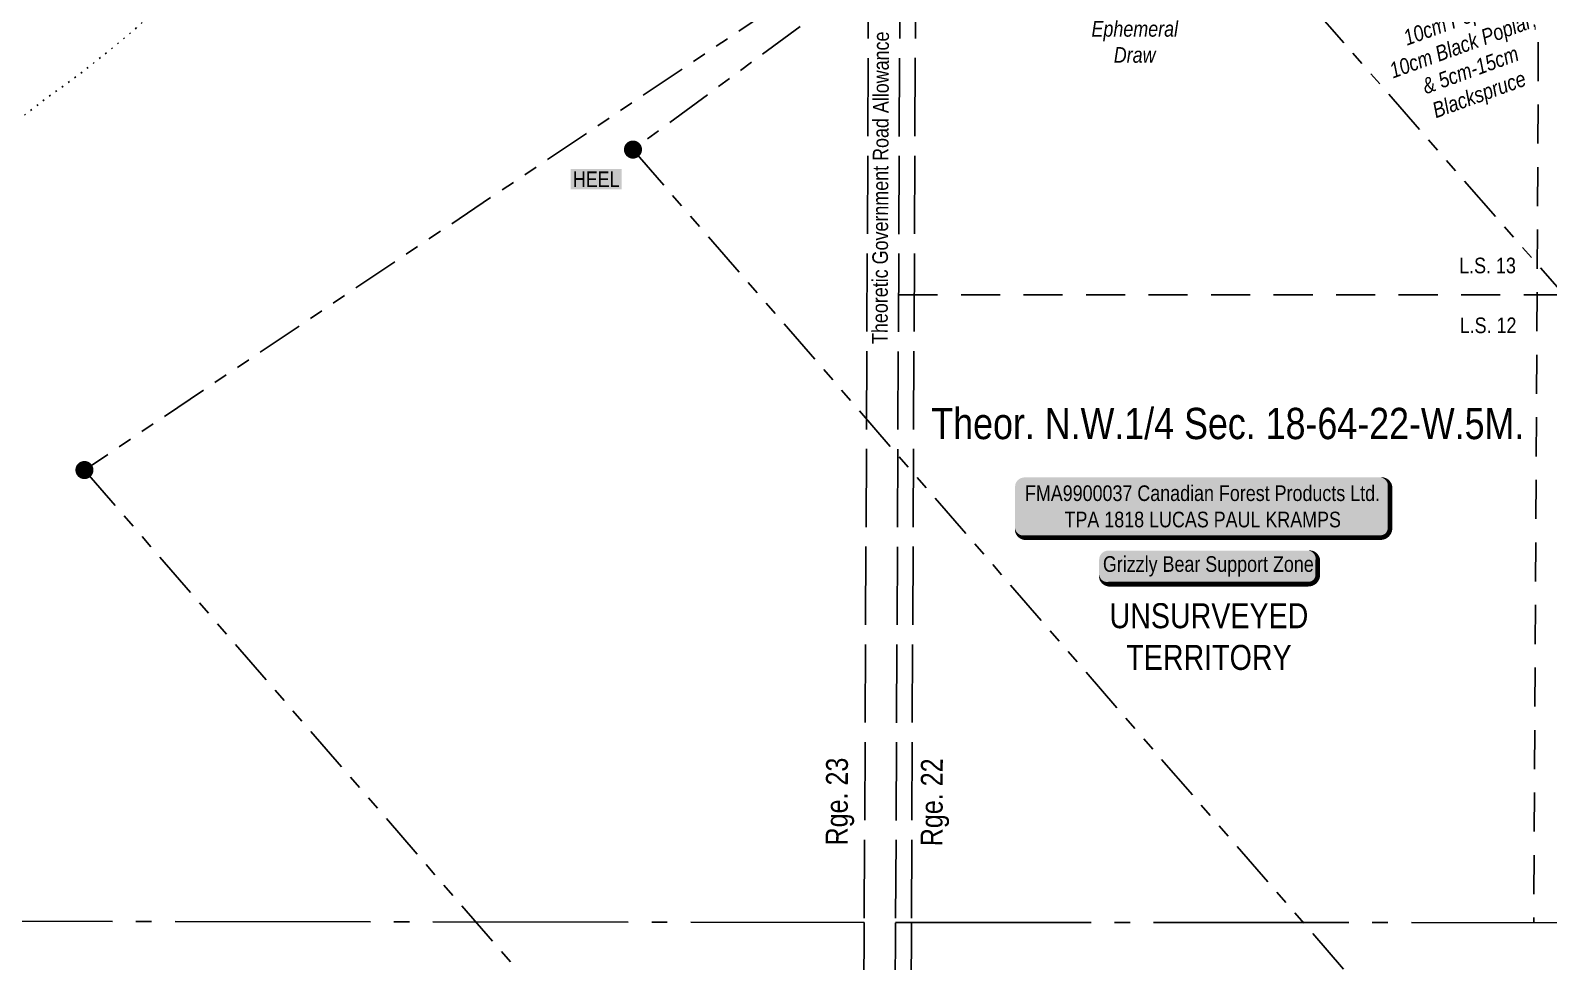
# Model space of a CAD drawing. Extents: x 476470 to 482026, y 6039448 to 6045135.
# Drawn here: x 478183 to 479155, y 6043404 to 6043999 of the extents above; entities that cross this region are included whole.
import ezdxf
from ezdxf.enums import TextEntityAlignment as Align

# ---------------------------------------------------------------- set-up
doc = ezdxf.new("R2010")
doc.units = 0
doc.header["$LTSCALE"] = 5
for name, pattern in [('foc-DOT', [1, 0.2, -0.8]), ('foc-DRILLPATH', [14.75, 6, -1.75, 1.75, -1.75, 1.75, -1.75]), ('foc-LSD', [8, 5, -3]), ('foc-QUARTERLINE', [33, 25, -3, 2, -3]), ('foc-UNSURVEYED', [12.5, 10, -2.5])]:
    doc.linetypes.add(name, pattern=pattern)
for name, color, linetype in [('AS-DRILL', 8, 'foc-DOT'), ('AS-WILDLIFE-BLOCK', 131, 'Continuous'), ('C-SYMBOL', 7, 'Continuous'), ('D-TXT', 6, 'Continuous'), ('L-MON', 1, 'Continuous'), ('L-QSEC', 8, 'foc-QUARTERLINE'), ('L-ROAD-T', 7, 'Continuous'), ('L-SECLBL', 7, 'Continuous'), ('L-SECTION-LSD', 7, 'foc-LSD'), ('L-UNS-T', 3, 'Continuous'), ('L-USEC', 7, 'foc-UNSURVEYED'), ('P-PDRILLPATH', 12, 'foc-DRILLPATH'), ('T-BUSH-T', 110, 'Continuous'), ('T-WATER-T', 170, 'Continuous')]:
    doc.layers.add(name, color=color, linetype=linetype)
doc.styles.add('100L', font='ARIALN.TTF', dxfattribs={"height": 11})
doc.styles.add('175L', font='ARIALN.TTF', dxfattribs={"height": 20})
doc.styles.add('80', font='ARIALN.TTF', dxfattribs={"height": 10})
doc.styles.add('80L', font='ARIALN.TTF', dxfattribs={"height": 10})
doc.styles.add('80LS', font='ARIALNI.TTF', dxfattribs={"height": 10})

# ---------------------------------------------------------------- blocks, each defined once
blk = doc.blocks.new('*U41')
h = blk.add_hatch(color=255)
edge = h.paths.add_edge_path()
edge.add_line((-114, -20), (114, -20))
edge.add_arc((114, -14), 6, 270, 360)
edge.add_line((120, -14), (120, 12.5))
edge.add_arc((114, 12.5), 6, 0, 90)
edge.add_line((114, 18.5), (-114, 18.5))
edge.add_arc((-114, 12.5), 6, 90, 180)
edge.add_line((-120, 12.5), (-120, -14))
edge.add_arc((-114, -14), 6, 180, 270)
at = {"color": 44, "flags": 128}
blk.add_lwpolyline([(-114, -20, 3, 3, 0), (114, -20, 3, 3, 0.414214), (120, -14, 3, 3, 0), (120, 12.5, 3, 0, 0.414214), (114, 18.5, 0, 0, 0), (-114, 18.5, 0, 0, 0.414214), (-120, 12.5, 0, 0, 0), (-120, -14, 0, 3, 0.414214)], format="xyseb", close=True, dxfattribs=at)
at = {"color": 44, "style": '80'}
blk.add_attdef('ENTER_TEXT_001', (-35.99, -5), '', height=10, dxfattribs=at)
blk = doc.blocks.new('*U75')
h = blk.add_hatch(color=255)
edge = h.paths.add_edge_path()
edge.add_line((-64, -11.5), (64, -11.5))
edge.add_arc((64, -5.5), 6, 270, 360)
edge.add_line((70, -5.5), (70, 4))
edge.add_arc((64, 4), 6, 0, 90)
edge.add_line((64, 10), (-64, 10))
edge.add_arc((-64, 4), 6, 90, 180)
edge.add_line((-70, 4), (-70, -5.5))
edge.add_arc((-64, -5.5), 6, 180, 270)
at = {"color": 131, "flags": 128}
blk.add_lwpolyline([(-64, -11.5, 3, 3, 0), (64, -11.5, 3, 3, 0.414214), (70, -5.5, 3, 3, 0), (70, 4, 3, 0, 0.414214), (64, 10, 0, 0, 0), (-64, 10, 0, 0, 0.414214), (-70, 4, 0, 0, 0), (-70, -5.5, 0, 3, 0.414214)], format="xyseb", close=True, dxfattribs=at)
at = {"color": 131, "style": '80'}
blk.add_attdef('ENTER_TEXT_001', (-35.99, -5), '', height=10, dxfattribs=at)
blk = doc.blocks.new('plbh')
at = {"layer": 'L-MON'}
h = blk.add_hatch(color=255, dxfattribs=at)
h.dxf.hatch_style = 1
edge = h.paths.add_edge_path()
edge.add_arc((0, 0), 1.16, 0, 360)
h = blk.add_hatch(color=256, dxfattribs=at)
h.dxf.hatch_style = 1
h.paths.add_polyline_path([(-0.96, 0, 1), (0.96, 0, 1)])
h.paths.add_polyline_path([(0.91, 0, -1), (-0.91, 0, -1)], flags=16)
h.paths.add_polyline_path([(0.45, 0, -1), (-0.45, 0, -1)], flags=0)
h = blk.add_hatch(color=256, dxfattribs=at)
h.dxf.hatch_style = 1
h.paths.add_polyline_path([(-0.45, 0, 1), (0.45, 0, 1)])
h.paths.add_polyline_path([(0.4, 0, -1), (-0.4, 0, -1)], flags=16)
at = {"layer": 'L-MON', "color": 240}
for radius in [0.96, 0.91, 0.45, 0.4]:
    blk.add_circle((0, 0), radius, dxfattribs=at)

msp = doc.modelspace()

# ---------------------------------------------------------------- linework, layer by layer
at = {"layer": 'AS-DRILL', "flags": 128}
msp.add_lwpolyline([(478817.517, 6044505.784), (478817.517, 6044505.784), (478817.517, 6044505.784), (478817.526, 6044505.724), (478817.496, 6044505.625), (478817.395, 6044505.515), (478817.245, 6044505.386), (478817.074, 6044505.276), (478816.924, 6044505.107), (478816.782, 6044504.868), (478816.671, 6044504.578), (478816.519, 6044504.169), (478816.438, 6044503.869), (478816.437, 6044503.729), (478816.467, 6044503.709), (478816.548, 6044503.969), (478816.68, 6044504.318), (478816.751, 6044504.658), (478816.673, 6044504.968), (478816.414, 6044505.28), (478816.036, 6044505.551), (478815.827, 6044505.802), (478815.708, 6044506.123), (478815.629, 6044506.353), (478815.61, 6044506.533), (478815.571, 6044506.804), (478815.363, 6044507.115), (478815.143, 6044507.226), (478813.942, 6044506.941), (478811.575, 6044505.352), (478808.012, 6044502.579), (478803.645, 6044498.999), (478798.544, 6044494.453), (478792.579, 6044489.07), (478785.78, 6044482.992), (478778.589, 6044476.295), (478771.225, 6044469.02), (478763.499, 6044461.305), (478755.643, 6044453.502), (478747.657, 6044445.819), (478739.854, 6044438.805), (478732.393, 6044432.16), (478724.833, 6044425.635), (478717.293, 6044419.3), (478709.221, 6044412.508), (478700.196, 6044404.87), (478690.718, 6044396.834), (478681.27, 6044388.688), (478671.74, 6044380.202), (478662.641, 6044371.814), (478654.344, 6044363.863), (478646.569, 6044356.379), (478638.696, 6044349.155), (478630.883, 6044342.242), (478623.432, 6044335.466), (478616.56, 6044328.768), (478609.712, 6044322.71), (478602.534, 6044316.773), (478594.873, 6044309.979), (478586.449, 6044302.798), (478577.606, 6044295.679), (478569.025, 6044289.039), (478560.185, 6044282.64), (478550.289, 6044274.956), (478540.43, 6044266.542), (478530.992, 6044258.346), (478521.402, 6044249.77), (478511.92, 6044240.924), (478502.76, 6044232.337), (478493.913, 6044224.338), (478485.196, 6044216.529), (478477.072, 6044209.096), (478469.027, 6044201.694), (478460.902, 6044194.251), (478453.31, 6044187.207), (478446.118, 6044180.54), (478438.948, 6044173.953), (478431.015, 6044167.04), (478422.46, 6044159.54), (478413.762, 6044151.35), (478404.771, 6044142.612), (478396.151, 6044133.852), (478387.69, 6044125.132), (478378.959, 6044116.472), (478370.471, 6044108.252), (478362.145, 6044100.46), (478353.529, 6044092.82), (478344.661, 6044084.751), (478335.663, 6044076.503), (478326.064, 6044068.248), (478316.346, 6044060.083), (478306.456, 6044051.519), (478296.816, 6044042.914), (478287.256, 6044034.288), (478277.624, 6044025.423), (478268.003, 6044016.498), (478259.114, 6044008.139), (478250.748, 6044000.528), (478242.365, 6043993.387), (478233.782, 6043986.296), (478225.481, 6043979.635), (478217.953, 6043973.69), (478210.506, 6043968.025), (478202.359, 6043962.133), (478192.777, 6043955.237), (478182.419, 6043947.175), (478171.743, 6043939.365), (478160.641, 6043932.536), (478149.433, 6043926.649), (478137.881, 6043921.892), (478125.856, 6043918.688), (478113.49, 6043917.516), (478101.513, 6043918.092), (478090.053, 6043920.225), (478079.432, 6043924.344), (478069.549, 6043930.251), (478060.642, 6043937.402), (478053.27, 6043945.587), (478047.727, 6043953.502), (478045.544, 6043957.083), (478042.419, 6043962.447), (478040.564, 6043965.646), (478038.241, 6043969.447), (478035.5, 6043973.459), (478032.27, 6043977.765), (478028.412, 6043982.433), (478023.845, 6043987.404), (478021.715, 6043989.584), (478016.31, 6043994.919), (478010.367, 6044000.767), (478003.887, 6044007.307), (477996.94, 6044014.4), (477989.546, 6044022.104), (477981.704, 6044030.341), (477973.374, 6044038.959), (477964.756, 6044047.99), (477956.15, 6044057.38), (477947.514, 6044067.01), (477938.89, 6044076.76), (477930.125, 6044086.571), (477921.02, 6044096.284), (477911.756, 6044106.027), (477907.736, 6044110.306), (477903.457, 6044114.896), (477902.462, 6044115.98), (477897.009, 6044121.776), (477887.615, 6044131.73), (477878.232, 6044141.784), (477868.758, 6044151.768), (477859.264, 6044161.722), (477840.377, 6044181.74), (477821.691, 6044201.957), (477815.02, 6044209.299)], dxfattribs=at)
at = {"layer": 'L-QSEC'}
for p, q in [((477945.905, 6043429.844), (478716.878, 6043428.64)), ((478736.998, 6043428.637), (479553.689, 6043428.534))]:
    msp.add_line(p, q, dxfattribs=at)
at = {"layer": 'L-SECTION-LSD'}
for p, q in [((479149.446, 6044231.79), (479145.333, 6043428.586)), ((478738.836, 6043830.099), (479555.965, 6043830.277))]:
    msp.add_line(p, q, dxfattribs=at)
at = {"layer": 'L-USEC'}
for p, q in [((478720.553, 6044231.55), (478716.878, 6043428.64)), ((478740.673, 6044231.458), (478736.998, 6043428.548)), ((478750.712, 6044231.567), (478747.038, 6043428.636)), ((478716.878, 6043428.64), (478713.204, 6042625.736)), ((478736.998, 6043428.548), (478733.324, 6042625.72)), ((478747.038, 6043428.636), (478743.409, 6042635.761))]:
    msp.add_line(p, q, dxfattribs=at)
at = {"layer": 'P-PDRILLPATH'}
for p, q in [((478967.93, 6044220.83), (478217.951, 6043718.054)), ((478972.84, 6044220.51), (478568.933, 6043922.984)), ((478906.919, 6044124.93), (480131.053, 6042724.525)), ((478568.933, 6043922.984), (479608.047, 6042724.957)), ((478217.951, 6043718.054), (479078.042, 6042725.404))]:
    msp.add_line(p, q, dxfattribs=at)

# ---------------------------------------------------------------- block references
at = {"layer": 'AS-WILDLIFE-BLOCK'}
ref = msp.add_blockref('*U75', (478937.139, 6043656.57), dxfattribs=dict(at, xscale=0.9994748, yscale=0.9994748, zscale=0.9994748))
ref.add_attrib('ENTER_TEXT_001', 'Grizzly Bear Support Zone', (478869.61, 6043652.953), dxfattribs={"layer": '0', "color": 131, "height": 9.99475, "style": '80'})
at = {"layer": 'L-MON', "xscale": 4.997374000000021, "yscale": 4.997374000000021, "zscale": 4.997374000000021}
for p in [(478568.933, 6043922.984), (478217.951, 6043718.054)]:
    msp.add_blockref('plbh', p, dxfattribs=at)
at = {"layer": 'L-SECLBL'}
ref = msp.add_blockref('*U41', (478933.348, 6043694.836), dxfattribs=dict(at, xscale=0.9994748, yscale=0.9994748, zscale=0.9994748))
ref.add_attrib('ENTER_TEXT_001', 'FMA9900037 Canadian Forest Products Ltd.', (478819.741, 6043698.253), dxfattribs={"layer": '0', "color": 44, "height": 9.99475, "style": '80'})
ref.add_attrib('ENTER_TEXT_002', 'TPA 1818 LUCAS PAUL KRAMPS', (478845.059, 6043681.418), dxfattribs={"layer": '0', "color": 44, "height": 9.99475, "style": '80'})

# ---------------------------------------------------------------- texts
at = {"color": 14, "insert": (478545.405, 6043903.998), "char_height": 9.9947, "attachment_point": 5, "style": '80L', "bg_fill": 1, "box_fill_scale": 1.15, "bg_fill_color": 255, "bg_fill_transparency": 0}
msp.add_mtext_dynamic_manual_height_columns('HEEL', width=29.5884, gutter_width=47.5, heights=[0], dxfattribs=at)
at = {"layer": 'C-SYMBOL', "color": 3, "style": '175L'}
msp.add_text('Theor. N.W.1/4 Sec. 18-64-22-W.5M.', height=20, dxfattribs=at).set_placement((478949.554, 6043731.828), align=Align.BOTTOM_CENTER)
at = {"layer": 'D-TXT', "color": 3, "char_height": 13.9926, "attachment_point": 1, "rotation": 89.737901, "style": '80L'}
for s, width, insert in [('Rge. 23', 73.75526, (478692.233, 6043478.016)), ('Rge. 22', 63.86109, (478752.955, 6043477.519))]:
    msp.add_mtext_dynamic_manual_height_columns(s, width=width, gutter_width=47.5, heights=[0], dxfattribs=dict(at, insert=insert))
at = {"layer": 'L-ROAD-T', "style": '80L'}
msp.add_text('Theoretic Government Road Allowance', height=9.99475, rotation=89.73774, dxfattribs=at).set_placement((478727.284, 6043898.578), align=Align.MIDDLE_CENTER)
at = {"layer": 'L-UNS-T', "color": 3, "insert": (478937.463, 6043611.457), "char_height": 15.9916, "attachment_point": 5, "style": '80L'}
msp.add_mtext_dynamic_manual_height_columns('UNSURVEYED TERRITORY', width=126.41375, gutter_width=47.5, heights=[0], dxfattribs=at)
at = {"layer": 'T-BUSH-T', "insert": (479045.305, 6043993.149), "char_height": 9.9895, "attachment_point": 1, "rotation": 20, "style": '80LS'}
msp.add_mtext_dynamic_manual_height_columns('\\pi16.482;10cm Poplar,\\P\\pi0.89831;10cm Black Poplar,\\P\\pi17.198;& 5cm-15cm\\P\\pi17.992;Blackspruce', width=97.53503, gutter_width=50, heights=[0], dxfattribs=at)
at = {"layer": 'T-WATER-T', "insert": (478862, 6044005.207), "char_height": 9.99993, "attachment_point": 1, "style": '80L'}
msp.add_mtext_dynamic_manual_height_columns('\\pi0.31161;{\\fArial Narrow|b0|i1|c0|p34;Ephemeral \\P\\pi14.578;Draw}', width=55.95027, gutter_width=49.973, heights=[0], dxfattribs=at)

# ---------------------------------------------------------------- next in the draw order: texts
at = {"layer": 'L-SECTION-LSD', "char_height": 9.99475, "attachment_point": 1, "style": '100L', "bg_fill": 3, "box_fill_scale": 1.5, "bg_fill_color": 256, "bg_fill_transparency": 0}
for s, width, insert in [('\\pi1.9071;L.S. 13', 36.83422, (479095.663, 6043853.87)), ('\\pi2.246;L.S. 12', 37.11172, (479095.663, 6043815.606))]:
    msp.add_mtext_dynamic_manual_height_columns(s, width=width, gutter_width=55, heights=[0], dxfattribs=dict(at, insert=insert))

doc.saveas('drawing.dxf')
